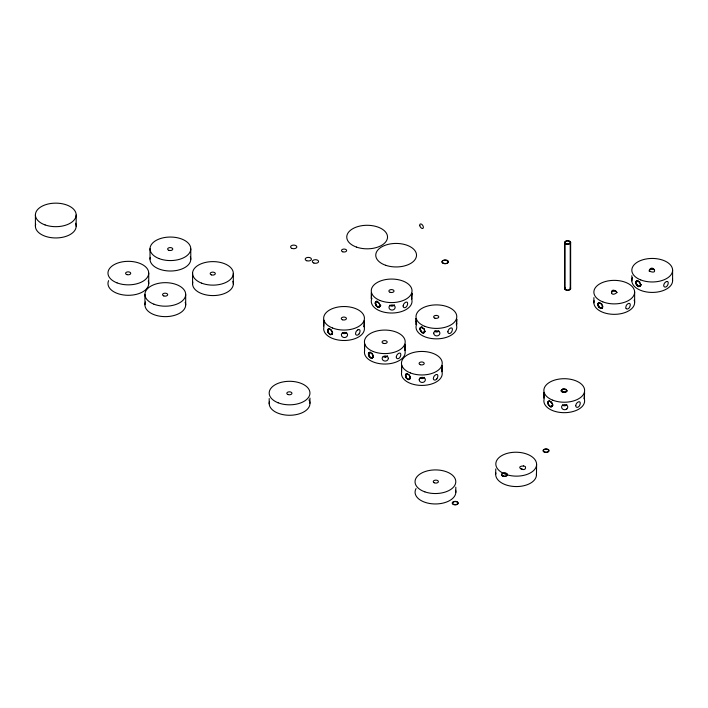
<?xml version="1.0" encoding="UTF-8"?>
<svg xmlns="http://www.w3.org/2000/svg" width="708" height="708" viewBox="0 0 708 708"><rect width="100%" height="100%" fill="white"/><g stroke="black" fill="none" stroke-linecap="round" stroke-linejoin="round"><path stroke-width="1.06" d="M566.692 390.772C566.267 388.674 562.727 388.71 561.586 390.205M495.697 474.156L495.768 468.944M536.46 475.041L536.602 464.625A20.39 11.956 0.8 0 0 506.406 453.607A20.39 11.956 0.8 0 0 505.654 474.316A20.39 11.956 0.8 0 0 536.602 464.625M544.116 397.409L543.948 392.338L543.956 398.418L544.116 397.445M456.766 323.742L456.607 325.14L456.403 323.733A3.106 0.522 -83.1 0 1 456.465 322.574L456.74 318.963L456.766 323.742M561.046 390.719L562.692 389.117M617.004 292.422C610.323 285.014 609.066 298.873 616.951 292.546M416.109 324.6L416.092 318.52M329.052 333.512C325.954 331.556 330.477 327.016 327.822 329.556M372.204 358.027L373.266 355.894L372.089 353.345C365.788 350.433 375.886 354.832 372.452 357.319C371.815 360.496 366.133 353.752 369.895 352.283M377.284 306.635C375.806 305.529 374.382 302.13 376.727 301.272M416.074 318.547L416.162 321.414M552.594 405.171L551.895 406.534L552.337 406.065M637.713 280.501C636.952 280.793 642.784 283.996 639.917 286.253M584.489 394.427L584.578 392.772L584.321 396.392A3.106 0.522 -83.1 0 0 584.259 397.551L584.268 398.046A3.062 0.513 -83.1 0 0 584.33 398.586L584.489 394.436M598.127 304.183L599.26 307.352L601.65 308.325M416.154 324.521L416.162 321.423M405.622 374.479C408.065 371.691 412.631 379.249 408.481 379.417C406.1 379.028 404.241 374.249 407.295 373.514M420.393 329.822L420.366 328.025L421.472 327.105M551.443 406.719C548.611 406.879 546.47 401.533 549.735 400.755L548.966 401.091M598.145 304.688L598.304 303.316L599.34 302.582M378.789 307.077L378.337 307.192A4.062 2.54 55.6 0 1 378.134 307.192L376.205 305.918L375.24 302.997A3.142 1.593 65.5 0 1 375.966 301.546C380.284 301.219 380.709 308.378 378.886 307.051L379.727 306.564L378.205 307.06L376.532 305.891L375.506 302.865M327.919 330.238L328.494 329.052M375.514 302.759L375.975 301.635M368.682 353.779L369.39 352.504L368.585 353.088M328.379 329.025A3.142 1.593 65.5 0 0 327.645 330.432L328.609 333.397L330.539 334.672A4.062 2.54 55.5 0 0 330.742 334.672C336.212 333.167 326.211 326.795 331.317 329.813L332.503 332.362L331.831 334.017M561.568 390.232C561.205 392.71 565.949 392.878 566.692 390.834M567.028 391.037C565.869 393.011 561.957 392.975 561.037 390.816M567.064 390.94L566.046 389.347M420.286 328.397L420.747 327.388L422.207 326.813M548.178 402.25L548.611 401.268A3.142 1.593 65.5 0 0 547.842 402.604L548.753 405.489M598.189 303.909L598.8 302.838L598.03 303.396M331.769 334.096L332.229 333.831L331.291 334.53L332.663 332.972M379.346 306.599L380.789 305.316L379.081 306.237L380.134 305.652L380.099 304.882L378.585 302.511M372.514 357.611L372.904 357.159M409.357 379.355L409.941 378.541L408.516 379.47L406.737 378.293L405.711 375.267M601.959 307.909C602.915 306.909 600.304 309.423 602.437 307.67L602.039 307.856M551.948 406.25C552.921 405.224 550.408 407.666 552.426 406.003L552.028 406.188M375.417 302.077L376.001 301.617M420.163 327.919L420.747 327.388M548.019 401.728L548.788 401.171M635.996 281.474L637.669 280.518M332.185 333.636C330.813 335.371 328.583 333.698 331.211 334.548M424.526 331.99C423.083 334.3 420.632 331.627 420.402 329.839M640.359 285.554L639.227 286.483L639.766 286.342M425.181 331.052L423.827 332.079L424.889 331.486L424.358 332.512L423.154 333.017A4.071 2.54 55.6 0 1 422.88 333.034L422.88 333.026A4.39 2.744 55.6 0 0 423.092 333.026L423.517 332.928M641.014 284.616L639.66 285.634L640.554 285.059M599.641 302.829L598.888 302.803L600.959 303.608M637.625 280.917L639.678 281.952L640.572 284.908M359.053 333.911L358.885 334.123A3.071 1.805 -59.2 0 1 358.053 334.831A3.124 1.832 -59.2 0 1 357.602 335.061L357.363 335.123A3.186 2.044 -53.8 0 1 356.478 335.061A3.124 2 -53.8 0 1 356 334.751L355.779 334.459A3.098 2.133 -47.7 0 1 355.54 333.601L355.929 331.99A3.089 1.982 -53.8 0 1 356.938 330.592L357.584 330.07M436.854 378.833L436.686 379.046A3.071 1.805 -59.2 0 1 435.854 379.745A3.124 1.832 -59.2 0 1 435.402 379.975L435.163 380.037A3.186 2.044 -53.8 0 1 434.278 379.975A3.124 2 -53.8 0 1 433.8 379.665L433.579 379.373A3.098 2.133 -47.7 0 1 433.34 378.523L433.73 376.904A3.089 1.982 -53.8 0 1 434.739 375.514L435.385 374.992A3.115 1.832 -59.3 0 1 436.287 374.532L437.057 374.514A3.098 1.628 -64.1 0 1 437.801 375.603L437.827 375.833A3.142 1.655 -64.1 0 1 436.845 378.851M380.108 305.661L379.426 306.537M640.696 285.059L639.731 286.359M369.488 352.495L370.302 352.115M637.014 280.855L636.412 281.005A3.142 1.584 65.5 0 0 635.819 282.35L636.262 284.351M552.417 405.923L552.656 404.259L552.594 405.162M566.798 408.914L566.63 409.056A3.08 2.513 -6.9 0 1 565.524 409.569A3.151 2.567 -6.9 0 1 564.904 409.684L564.586 409.693A3.133 2.558 2.6 0 1 563.364 409.436A3.071 2.513 2.6 0 1 562.851 409.171L562.63 409.02A3.124 2.531 11.4 0 1 561.816 408.003L561.603 406.985A3.124 2.531 11.4 0 1 562.586 405.25M380.612 305.281L379.276 306.307C380.355 306.502 377.709 307.591 377.364 306.697M641.191 284.678L639.466 286.448L639.873 286.271M424.03 332.725C423.322 333.22 424.499 332.202 424.03 332.149L424.889 331.486L424.145 332.645M390.126 305.537L389.975 305.635A3.124 2.531 11.5 0 0 388.993 307.307L389.214 308.352A3.124 2.531 11.5 0 0 390.028 309.369L390.763 309.785A3.133 2.558 2.6 0 0 391.984 310.042L392.303 310.033A3.151 2.567 -6.9 0 0 392.922 309.918A3.08 2.513 -6.9 0 0 393.984 309.431L394.188 309.263A3.106 2.505 -16.1 0 0 394.135 305.546L393.913 305.413A3.08 2.513 -6.9 0 0 393.117 305.121A3.133 2.549 -6.9 0 0 392.188 304.989L391.869 304.998A3.142 2.567 2.6 0 0 390.949 305.148A3.133 2.558 2.6 0 0 390.179 305.449M409.481 379.284L410.277 378.284L410.1 376.444L409.118 374.727L406.525 373.877L407.525 373.426M562.577 405.286L562.789 405.153A3.115 2.549 2.6 0 1 563.559 404.808A3.142 2.567 2.6 0 1 564.471 404.649L564.789 404.64A3.133 2.549 -6.9 0 1 565.727 404.755A3.08 2.513 -6.9 0 1 566.524 405.091L566.736 405.206A3.115 2.505 -16.2 0 1 566.789 408.932M373.426 356.513L372.054 358.071L373.107 357.292L372.594 357.549M410.463 377.895L409.286 378.638L410.339 378.045L409.49 378.709L409.941 378.541M602.871 306.812L601.694 307.555L602.747 306.962L601.897 307.626L602.349 307.458M552.86 405.153L551.682 405.896L552.736 405.303L551.886 405.958L552.337 405.799M551.789 406.596L551.488 406.711M420.729 327.477L420.587 327.45A3.142 1.593 65.5 0 0 419.994 328.795L420.207 330.167M598.835 302.812L598.446 302.927A3.142 1.584 65.5 0 0 597.853 304.272L598.295 306.272M409.569 379.01L409.631 378.93M423.331 328.353L424.021 328.636L424.712 331.601L424.172 328.875L421.065 327.317L423.296 328.317M601.198 303.829L602.561 306.29L601.942 308.175L602.667 305.918L601.712 303.874L600.977 303.626M640.802 284.979L641.368 284.713M329.131 328.751L328.724 328.963L329.539 328.583M405.781 374.992L406.171 373.957A3.142 1.593 65.5 0 0 405.445 375.346L406.41 378.311L408.339 379.594A4.071 2.54 55.5 0 0 408.543 379.585L408.967 379.488M377.134 301.104L376.364 301.44L378.541 302.475M599.747 302.422L598.933 302.794M649.245 271.093C660.06 275.607 651.484 262.606 649.245 271.084M372.089 358L369.7 356.912L368.682 353.885M600.747 308.52A4.39 2.752 56.2 0 0 600.959 308.511L601.535 308.307M551.523 406.64L550.939 406.843A4.053 2.531 55.6 0 1 550.736 406.843L548.656 405.321M639.244 286.474L638.474 286.377L638.988 286.581A4.39 2.752 56.2 0 1 638.713 286.598L638.483 286.563M601.207 308.467L599.145 307.21L598.154 304.723M331.123 334.583L330.804 334.663A4.398 2.744 55.5 0 1 330.539 334.672L330.397 334.654M637.032 280.855L637.731 280.952M562.701 389.117L566.037 389.347M358.487 329.618L359.257 329.601A3.098 1.628 -64.1 0 1 360 330.68L360.027 330.919A3.142 1.655 -64.1 0 1 359.044 333.928M666.662 281.536L667.432 281.519A3.098 1.628 -64 0 1 668.175 282.598L668.202 282.837A3.142 1.646 -64.1 0 1 667.219 285.846L667.06 286.041A3.071 1.805 -59.2 0 1 666.228 286.749A3.124 1.832 -59.2 0 1 665.777 286.97L665.538 287.041A3.186 2.044 -53.8 0 1 664.653 286.979A3.124 2 -53.8 0 1 664.175 286.669L663.954 286.368A3.106 2.142 -47.7 0 1 663.715 285.271L664.104 283.908A3.089 1.982 -53.8 0 1 665.113 282.51L665.759 281.988A3.124 1.832 -59.2 0 1 666.67 281.483M371.576 358.195L371.505 358.204A4.071 2.54 55.5 0 1 371.302 358.204L369.319 356.85M639.112 286.554L638.979 286.581A4.071 2.54 55.3 0 1 638.713 286.59L638.572 286.572M423.534 332.91L421.287 331.733L420.26 328.707M369.355 352.54L369.134 352.566A3.142 1.593 65.5 0 0 368.408 353.965L369.328 356.859M523.424 465.944C513.61 466.501 526.663 473.201 525.478 466.855A2.832 1.664 0.8 0 0 523.424 465.944M598.764 307.148L600.747 308.511A4.071 2.54 55.3 0 0 600.95 308.502M377.984 307.184L378.134 307.192A4.398 2.744 55.5 0 0 378.337 307.192M371.16 358.195L371.302 358.204A4.39 2.744 55.6 0 0 371.505 358.204M408.197 379.577L408.339 379.585A4.39 2.744 55.6 0 0 408.543 379.585M550.594 406.834L550.736 406.843A4.39 2.744 55.6 0 0 550.939 406.843C550.647 406.551 547.921 405.206 548.116 402.613M599.658 302.838L601.163 303.794M637.908 286.342L636.156 284.076M422.083 332.787L420.198 330.158M438.668 331.256L438.889 331.388A3.106 2.505 -16.1 0 1 438.933 335.114L438.73 335.273A3.08 2.513 -6.9 0 1 437.677 335.751A3.151 2.567 -6.9 0 1 437.048 335.866L436.73 335.884A3.133 2.558 2.6 0 1 435.509 335.619A3.071 2.513 2.6 0 1 434.995 335.362L434.774 335.203A3.124 2.531 11.5 0 1 433.96 334.185L433.756 333.167M550.948 401.949L549.258 401.1L550.983 401.94L552.497 404.356L551.868 402.445L550.966 401.958M616.349 291.546C614.933 289.616 610.376 291.2 611.677 292.908A2.567 1.478 0 0 1 613.385 290.944A2.567 1.478 0 0 1 616.597 292.112L616.358 291.563M329.052 333.521C330.096 334.459 327.6 332.025 327.91 330.344M626.208 308.591L625.987 308.29A3.098 2.133 -47.7 0 1 625.748 307.44L626.279 305.555A3.124 2 -53.8 0 1 627.155 304.396L627.792 303.909A3.124 1.832 -59.2 0 1 628.704 303.405L629.465 303.431A3.098 1.628 -64 0 1 630.209 304.52L630.235 304.759A3.142 1.646 -64.1 0 1 629.253 307.768L629.093 307.962A3.071 1.805 -59.2 0 1 628.261 308.661A3.124 1.832 -59.2 0 1 627.81 308.892L627.58 308.962A3.186 2.044 -53.8 0 1 626.695 308.9A3.124 2 -53.8 0 1 626.208 308.591M598.915 307.378L598.092 305.706M636.589 284.997L636.359 284.554M598.623 306.918L598.393 306.476M406.215 378.001L405.985 377.559M328.415 333.079L328.185 332.636M548.266 404.551L548.072 404.029M405.861 377.293L405.666 376.727M328.061 332.379L327.875 331.866M375.656 304.9L375.461 304.351M368.833 355.912L368.638 355.389M635.961 283.466L635.819 282.395M375.382 304.068L375.275 303.511M597.888 304.812L597.853 304.316M547.877 403.153L547.842 402.604M420.021 329.335L419.994 328.839M405.48 375.895L405.445 375.399M375.275 303.502L375.24 302.953M368.443 354.513L368.408 353.965M327.68 330.972L327.645 330.432M419.207 379.727L419.419 380.745A3.124 2.531 11.4 0 0 420.233 381.762L420.455 381.922A3.071 2.513 2.6 0 0 420.968 382.178A3.133 2.558 2.6 0 0 422.189 382.444L422.508 382.426A3.151 2.567 -6.9 0 0 423.127 382.311A3.08 2.513 -6.9 0 0 424.189 381.824L424.393 381.665A3.106 2.505 -16.1 0 0 424.34 377.939L424.127 377.815A3.08 2.513 -6.9 0 0 423.322 377.514M341.406 334.804L341.619 335.831A3.124 2.531 11.4 0 0 342.433 336.84L343.168 337.256A3.133 2.558 2.6 0 0 344.389 337.521L344.707 337.512A3.151 2.567 -6.9 0 0 345.327 337.397A3.08 2.513 -6.9 0 0 346.389 336.911L346.593 336.743A3.106 2.505 -16.1 0 0 346.539 333.026L346.318 332.893A3.08 2.513 -6.9 0 0 345.522 332.601M455.81 487.148L455.828 492.361M672.6 269.943L672.6 280.395M634.634 291.864L634.634 302.307M631.855 275.695L631.855 280.917M593.888 297.617L593.888 302.838M570.639 242.331L570.639 288.448M570.232 242.322L570.232 288.448M565.002 242.605L565.002 288.731M564.577 242.596L564.577 288.722M309.945 398.02L309.945 403.241M269.199 398.551L269.199 403.772M233.321 273.5L233.321 283.943M192.576 273.244L192.576 283.696M190.779 248.942L190.779 259.385M185.691 294.555L185.691 304.998M150.025 248.685L150.025 259.128M148.733 273.217L148.733 283.66M144.936 294.298L144.936 304.75M76.172 215.046L76.172 226.321M35.4 214.772L35.4 226.047M584.162 398.418A20.382 11.762 0 0 1 564.816 412.675A20.382 11.762 0 0 1 544.125 399.064M566.834 404.578A2.558 2.08 -1.9 0 1 565.453 405.64A2.602 2.115 -1.9 0 1 564.701 405.79A2.558 2.08 -1.9 0 1 562.506 405.011M536.399 473.847A20.39 11.956 0.8 0 1 515.645 486.555A20.39 11.956 0.8 0 1 495.839 472.971M672.467 279.279A20.382 11.762 0 0 1 650.82 292.395A20.382 11.762 0 0 1 632.51 277.678M634.173 300.077A20.382 11.762 0 0 1 614.827 314.334A20.382 11.762 0 0 1 594.136 300.723M570.303 287.767A3.036 1.752 0 0 1 569.338 290.023A3.036 1.752 0 0 1 565.338 289.749A3.036 1.752 0 0 1 565.329 287.43M570.144 288.174A2.628 1.513 0 0 1 567.312 290.094A2.628 1.513 0 0 1 565.32 287.846M455.58 490.237A20.382 11.815 -0.2 0 1 433.88 503.928A20.382 11.815 -0.2 0 1 416.065 488.555M75.508 223.197A20.39 11.771 0 0 1 56.64 237.941A20.39 11.771 0 0 1 35.701 224.162M456.315 324.6A20.382 11.762 0 0 1 435.969 338.858A20.382 11.762 0 0 1 416.685 324.122M438.668 331.273A3.08 2.513 -6.9 0 0 437.863 330.955A3.133 2.549 -6.9 0 0 436.942 330.831L436.624 330.831A3.142 2.567 2.6 0 0 435.703 330.99M435.694 330.937A3.133 2.558 2.6 0 0 434.924 331.282L434.721 331.477A3.124 2.531 11.5 0 0 433.747 333.141M438.863 330.946A2.558 2.08 -1.9 0 1 437.606 331.831A2.602 2.115 -1.9 0 1 436.845 331.981A2.558 2.08 -1.9 0 1 434.517 331.043M411.888 299.882A20.382 11.762 0 0 1 390.232 312.998A20.382 11.762 0 0 1 371.93 298.289M394.329 304.732A2.558 2.08 -1.9 0 1 392.851 305.989A2.602 2.115 -1.9 0 1 392.09 306.139A2.558 2.08 -1.9 0 1 389.772 305.21M441.765 371.16A20.382 11.762 0 0 1 422.419 385.418A20.382 11.762 0 0 1 401.728 371.806M419.207 379.7A3.124 2.531 11.4 0 1 420.18 378.001L420.393 377.895A3.115 2.549 2.6 0 1 421.154 377.55A3.142 2.567 2.6 0 1 422.074 377.391L422.393 377.382A3.133 2.549 -6.9 0 1 423.322 377.497M424.437 377.32A2.558 2.08 -1.9 0 1 423.057 378.391A2.602 2.115 -1.9 0 1 422.295 378.541A2.558 2.08 -1.9 0 1 420.109 377.762M404.728 349.779A20.382 11.762 0 0 1 385.382 364.036A20.382 11.762 0 0 1 364.691 350.425M387.497 355.743A2.558 2.08 -1.9 0 1 386.019 357A2.602 2.115 -1.9 0 1 385.267 357.151M385.267 357.151A2.558 2.08 -1.9 0 1 383.223 356.522M363.965 326.238A20.382 11.762 0 0 1 344.619 340.495A20.382 11.762 0 0 1 323.928 326.884M357.593 330.017A3.124 1.832 -59.2 0 1 358.496 329.565M341.406 334.787A3.124 2.531 11.4 0 1 342.38 333.079L342.592 332.981A3.115 2.549 2.6 0 1 344.283 332.468L344.592 332.468A3.133 2.549 -6.9 0 1 345.522 332.583M346.637 332.406A2.558 2.08 -1.9 0 1 345.256 333.468A2.602 2.115 -1.9 0 1 344.495 333.618A2.558 2.08 -1.9 0 1 342.309 332.84M308.962 399.887A20.382 11.762 0 0 1 291.147 415.233A20.382 11.762 0 0 1 269.456 401.657M185.204 302.316A20.382 11.762 0 0 1 165.017 316.635A20.382 11.762 0 0 1 145.565 301.989M148.246 280.979A20.382 11.762 0 0 1 128.059 295.298A20.382 11.762 0 0 1 108.598 280.642M190.293 256.703A20.382 11.762 0 0 1 171.026 271.014A20.382 11.762 0 0 1 150.282 257.402M232.844 281.262A20.382 11.762 0 0 1 213.568 295.581A20.382 11.762 0 0 1 192.824 281.97M396.303 356.885L396.303 357.142A3.098 2.133 -47.7 0 0 396.542 357.991L396.772 358.283A3.124 2 -53.8 0 0 397.25 358.593A3.186 2.044 -53.8 0 0 398.135 358.655L398.365 358.593A3.124 1.832 -59.2 0 0 398.816 358.363A3.071 1.805 -59.2 0 0 399.648 357.664L399.816 357.443A3.142 1.655 -64.1 0 0 400.79 354.451L400.763 354.221A3.098 1.628 -64.1 0 0 400.02 353.133L399.25 353.15A3.124 1.832 -59.2 0 0 398.356 353.558L397.701 354.133A3.089 1.982 -53.8 0 0 396.692 355.522L396.303 356.885M403.135 305.874L403.135 306.13A3.098 2.133 -47.7 0 0 403.374 306.98L403.595 307.272A3.124 2 -53.8 0 0 404.073 307.582A3.186 2.044 -53.8 0 0 404.958 307.644L405.197 307.582A3.124 1.832 -59.2 0 0 405.649 307.352A3.071 1.805 -59.2 0 0 406.481 306.644L406.649 306.431A3.142 1.655 -64.1 0 0 407.206 305.431A3.151 1.655 -64.1 0 0 407.56 304.254A3.142 1.655 -64.1 0 0 407.613 303.44L407.596 303.201A3.098 1.628 -64.1 0 0 406.852 302.121L406.073 302.139A3.115 1.823 -59.2 0 0 405.18 302.59L404.534 303.113A3.089 1.982 -53.8 0 0 403.525 304.511L403.135 305.874M447.89 331.707L447.89 331.964A3.098 2.133 -47.7 0 0 448.129 332.813L448.35 333.114A3.124 2 -53.8 0 0 448.828 333.415A3.186 2.044 -53.8 0 0 449.713 333.486L449.943 333.415A3.124 1.832 -59.2 0 0 450.403 333.185A3.071 1.805 -59.2 0 0 451.226 332.486L451.394 332.273A3.142 1.655 -64.1 0 0 452.368 329.282L452.35 329.043A3.098 1.628 -64.1 0 0 451.607 327.954L450.828 327.981A3.115 1.832 -59.3 0 0 449.934 328.432L449.279 328.954A3.089 1.982 -53.8 0 0 448.27 330.344L447.89 331.707M575.737 405.525L575.737 405.781A3.098 2.133 -47.7 0 0 575.976 406.631L576.197 406.923A3.124 2 -53.8 0 0 576.684 407.233A3.186 2.044 -53.8 0 0 577.569 407.295L577.799 407.233A3.124 1.832 -59.3 0 0 578.25 407.003A3.071 1.805 -59.2 0 0 579.082 406.304L579.25 406.082A3.142 1.646 -64.1 0 0 580.224 403.091L580.197 402.852A3.098 1.628 -64.2 0 0 579.454 401.772L578.684 401.79A3.115 1.832 -59.3 0 0 577.781 402.25L577.135 402.772A3.089 1.982 -53.8 0 0 576.126 404.162L575.737 405.525M323.91 321.379L323.76 326.246L323.751 320.166L323.91 321.379M364.673 344.911L364.531 349.779L364.514 343.699L364.673 344.911M371.505 293.9L371.355 298.767L371.337 292.687L371.505 293.9M401.71 366.293L401.56 371.16L401.551 365.08L401.71 366.293M364.284 321.733L364.284 326.769L364.062 325.379A3.106 0.522 -83.1 0 1 364.124 324.22L364.39 320.6L364.284 321.733M405.056 345.274L405.047 350.31L404.826 348.911A3.106 0.522 -83.1 0 1 404.887 347.752L405.144 344.132L405.056 345.274M411.879 294.254L411.852 299.298L411.658 297.9A3.106 0.522 -83.1 0 1 411.72 296.74L412.003 293.156L411.879 294.254M442.084 366.656L442.058 371.7L441.863 370.293A3.106 0.522 -83.1 0 1 441.925 369.134L442.19 365.523L442.084 366.656M649.342 270.182L649.643 270.987A2.567 1.478 0 0 1 651.351 269.022A2.567 1.478 0 0 1 654.564 270.199C654.015 268.403 650.174 268.164 649.342 270.137M636.288 283.342L636.943 285.067L638.474 286.377L636.342 283.793L636.669 280.97L636.288 283.342M388.32 358.434L388.294 358.69A3.142 2.531 -16.1 0 1 388.028 359.452A3.106 2.505 -16.1 0 1 387.356 360.292L387.196 360.416A3.08 2.513 -6.9 0 1 386.09 360.93A3.151 2.567 -6.9 0 1 385.471 361.045L385.152 361.062A3.133 2.558 2.6 0 1 383.931 360.797A3.071 2.513 2.6 0 1 383.417 360.531L383.196 360.381A3.124 2.531 11.5 0 1 382.382 359.363L382.17 358.345A3.124 2.531 11.5 0 1 383.143 356.62L383.355 356.513A3.115 2.549 2.6 0 1 384.125 356.168A3.142 2.567 2.6 0 1 385.037 356.009L385.356 356A3.133 2.549 -6.9 0 1 386.294 356.115A3.062 2.496 -6.9 0 1 387.09 356.434L387.303 356.566A3.106 2.505 -16.1 0 1 388.32 358.434M424.57 332.194L424.119 332.45L424.57 332.194M640.404 285.749L639.943 286.014L640.404 285.749M522.168 469.165L521.106 468.838A2.832 1.664 0.8 0 0 521.955 469.13L522.168 469.165M552.771 400.188A20.382 11.762 0 0 0 584.569 391.347A20.382 11.762 0 0 0 555.408 379.869A20.382 11.762 0 0 0 552.771 400.188M562.727 391.975A2.567 1.478 0 0 0 566.621 390.736A2.567 1.478 0 0 0 562.825 389.409A2.567 1.478 0 0 0 562.727 391.975M640.749 279.934A20.382 11.762 0 0 0 672.547 271.084A20.382 11.762 0 0 0 643.386 259.606A20.382 11.762 0 0 0 640.749 279.934M602.782 301.847A20.382 11.762 0 0 0 634.58 293.006A20.382 11.762 0 0 0 605.42 281.527A20.382 11.762 0 0 0 602.782 301.847M566.055 243.968A3.036 1.752 0 0 0 570.648 242.49A3.036 1.752 0 0 0 566.135 240.932A3.036 1.752 0 0 0 566.055 243.968M566.294 243.782A2.628 1.513 0 0 0 570.241 242.472A2.628 1.513 0 0 0 566.312 241.154A2.628 1.513 0 0 0 566.294 243.782M544.399 452.155A3.036 1.752 0 0 0 549.081 450.766A3.036 1.752 0 0 0 544.647 449.12A3.036 1.752 0 0 0 544.399 452.155M544.726 451.996A2.628 1.513 0 0 0 548.673 450.686A2.628 1.513 0 0 0 544.744 449.368A2.628 1.513 0 0 0 544.726 451.996M502.83 476.157A3.036 1.752 0 0 0 507.503 474.767A3.036 1.752 0 0 0 503.078 473.121A3.036 1.752 0 0 0 502.83 476.157M503.158 475.997A2.628 1.513 0 0 0 507.105 474.687A2.628 1.513 0 0 0 503.167 473.369A2.628 1.513 0 0 0 503.158 475.997M453.925 504.423A2.628 1.513 0 0 0 457.872 503.114A2.628 1.513 0 0 0 453.934 501.795A2.628 1.513 0 0 0 453.925 504.423M453.598 504.583A3.036 1.752 0 0 0 458.271 503.193A3.036 1.752 0 0 0 453.846 501.547A3.036 1.752 0 0 0 453.598 504.583M424.835 491.848A20.382 11.815 -0.2 0 0 455.793 481.936A20.382 11.815 -0.2 0 0 425.632 471.386A20.382 11.815 -0.2 0 0 424.835 491.848M434.19 482.759A2.567 1.487 -0.2 0 0 438.367 481.856A2.567 1.487 -0.2 0 0 434.951 480.219A2.567 1.487 -0.2 0 0 434.19 482.759M419.809 225.684A2.567 1.434 58.3 0 0 422.853 228.419A2.567 1.434 58.3 0 0 421.995 224.524A2.567 1.434 58.3 0 0 419.809 225.684M45.073 224.923A20.39 11.771 0 0 0 76.163 215.259A20.39 11.771 0 0 0 46.117 204.55A20.39 11.771 0 0 0 45.073 224.923M443.332 263.429A3.115 1.743 1.5 0 0 448.084 262.075A3.115 1.743 1.5 0 0 443.482 260.402A3.115 1.743 1.5 0 0 443.332 263.429M443.712 263.296A3.115 1.797 0 0 0 448.447 261.792A3.115 1.797 0 0 0 443.819 260.181A3.115 1.797 0 0 0 443.712 263.296M356.434 247.074A20.39 11.771 0 0 0 387.524 237.401A20.39 11.771 0 0 0 357.478 226.693A20.39 11.771 0 0 0 356.434 247.074M424.915 326.37A20.382 11.762 0 0 0 456.722 317.529A20.382 11.762 0 0 0 427.552 306.051A20.382 11.762 0 0 0 424.915 326.37M434.88 318.158A2.567 1.478 0 0 0 438.774 316.919A2.567 1.478 0 0 0 434.969 315.591A2.567 1.478 0 0 0 434.88 318.158M380.169 300.537A20.382 11.762 0 0 0 411.968 291.696A20.382 11.762 0 0 0 382.807 280.218A20.382 11.762 0 0 0 380.169 300.537M390.126 292.324A2.567 1.478 0 0 0 394.02 291.085A2.567 1.478 0 0 0 390.214 289.758A2.567 1.478 0 0 0 390.126 292.324M410.375 372.93A20.382 11.762 0 0 0 442.173 364.089A20.382 11.762 0 0 0 413.012 352.611A20.382 11.762 0 0 0 410.375 372.93M420.331 364.717A2.567 1.478 0 0 0 424.225 363.478A2.567 1.478 0 0 0 420.428 362.151A2.567 1.478 0 0 0 420.331 364.717M373.337 351.549A20.382 11.762 0 0 0 405.135 342.707A20.382 11.762 0 0 0 375.975 331.229A20.382 11.762 0 0 0 373.337 351.549M383.302 343.336A2.567 1.478 0 0 0 387.188 342.097A2.567 1.478 0 0 0 383.391 340.769A2.567 1.478 0 0 0 383.302 343.336M332.574 328.016A20.382 11.762 0 0 0 364.372 319.166A20.382 11.762 0 0 0 335.211 307.688A20.382 11.762 0 0 0 332.574 328.016M342.53 319.804A2.567 1.478 0 0 0 346.424 318.565A2.567 1.478 0 0 0 342.628 317.237A2.567 1.478 0 0 0 342.53 319.804M278.094 402.781A20.382 11.762 0 0 0 309.892 393.94A20.382 11.762 0 0 0 280.731 382.462A20.382 11.762 0 0 0 278.094 402.781M288.059 394.568A2.567 1.478 0 0 0 291.953 393.329A2.567 1.478 0 0 0 288.147 392.002A2.567 1.478 0 0 0 288.059 394.568M153.946 304.192A20.382 11.762 0 0 0 185.646 295.227A20.382 11.762 0 0 0 156.353 283.864A20.382 11.762 0 0 0 153.946 304.192M163.796 295.935A2.567 1.478 0 0 0 167.69 294.696A2.567 1.478 0 0 0 163.884 293.369A2.567 1.478 0 0 0 163.796 295.935M116.988 282.855A20.382 11.762 0 0 0 148.68 273.89A20.382 11.762 0 0 0 119.387 262.526A20.382 11.762 0 0 0 116.988 282.855M126.829 274.598A2.567 1.478 0 0 0 130.723 273.359A2.567 1.478 0 0 0 126.927 272.031A2.567 1.478 0 0 0 126.829 274.598M159.034 258.57A20.382 11.762 0 0 0 190.735 249.614A20.382 11.762 0 0 0 161.442 238.242A20.382 11.762 0 0 0 159.034 258.57M168.885 250.322A2.567 1.478 0 0 0 172.779 249.083A2.567 1.478 0 0 0 168.973 247.756A2.567 1.478 0 0 0 168.885 250.322M201.585 283.138A20.382 11.762 0 0 0 233.277 274.173A20.382 11.762 0 0 0 203.984 262.81A20.382 11.762 0 0 0 201.585 283.138M211.427 274.881A2.567 1.478 0 0 0 215.321 273.642A2.567 1.478 0 0 0 211.524 272.315A2.567 1.478 0 0 0 211.427 274.881M385.683 265.288A20.382 11.762 0 0 0 416.516 255.367A20.382 11.762 0 0 0 386.223 244.915A20.382 11.762 0 0 0 385.683 265.288M292.094 248.437A3.115 1.797 0 0 0 296.829 246.933A3.115 1.797 0 0 0 292.2 245.322A3.115 1.797 0 0 0 292.094 248.437M306.706 260.721A3.115 1.797 0 0 0 311.44 259.216A3.115 1.797 0 0 0 306.821 257.606A3.115 1.797 0 0 0 306.706 260.721M313.848 263.031A3.115 1.797 0 0 0 318.582 261.526A3.115 1.797 0 0 0 313.954 259.916A3.115 1.797 0 0 0 313.848 263.031M342.743 251.809A2.567 1.478 0 0 0 346.637 250.579A2.567 1.478 0 0 0 342.831 249.251A2.567 1.478 0 0 0 342.743 251.809"/></g></svg>
